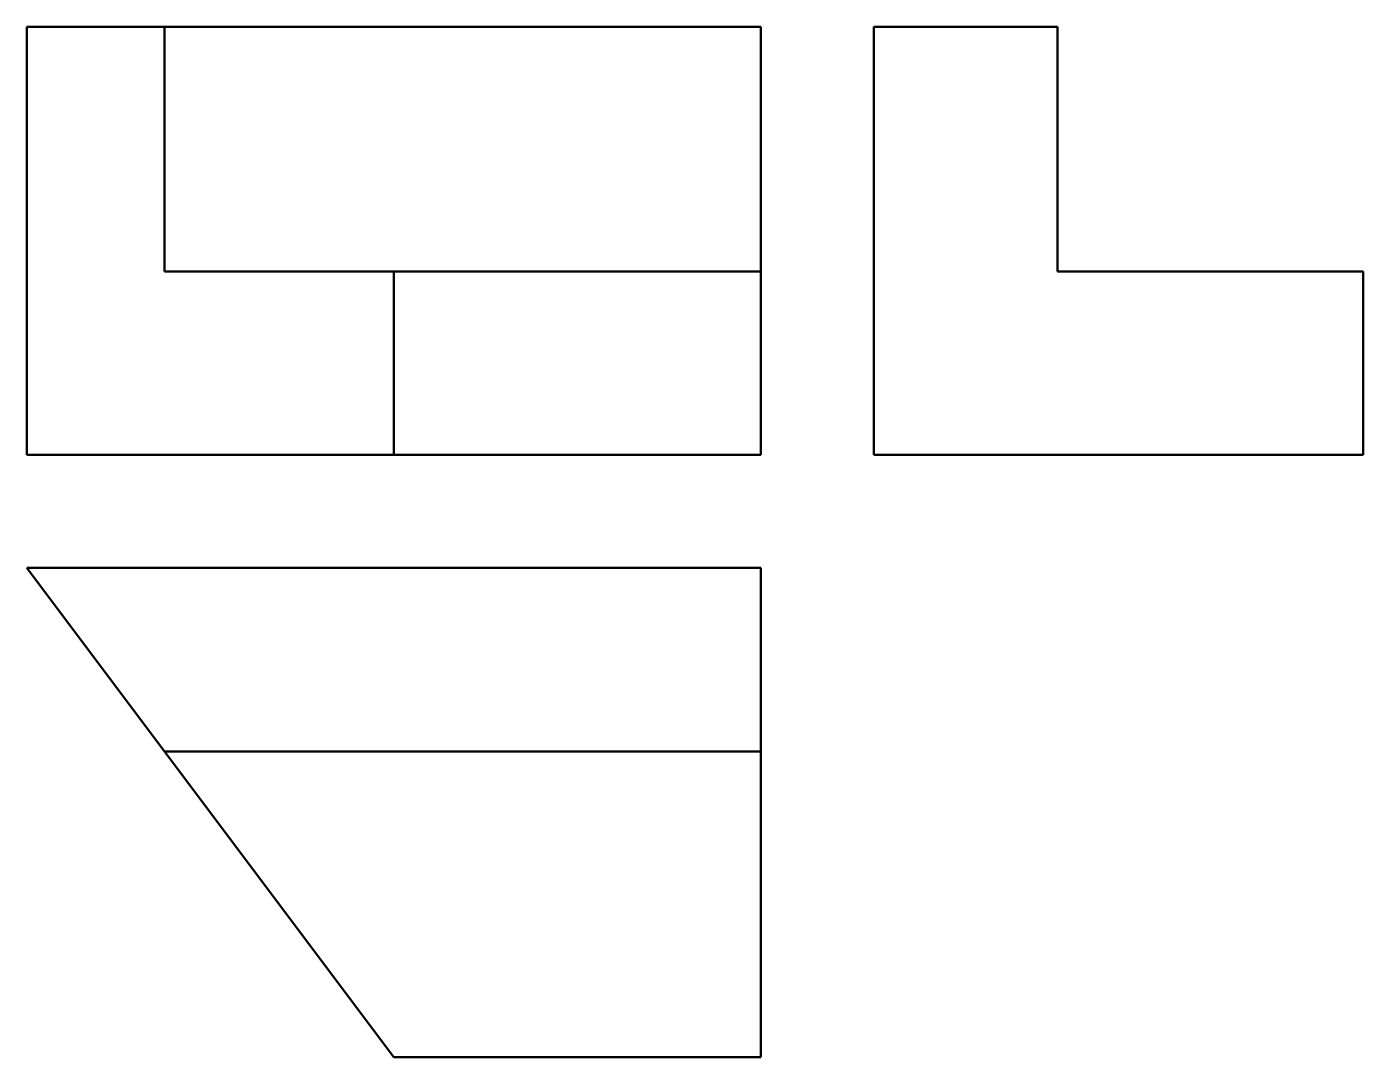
# Model space of a CAD drawing. Header units: inches. Extents: x 0 to 4.3, y 0 to 3.32.
import ezdxf

# ---------------------------------------------------------------- set-up
doc = ezdxf.new("R2010")
doc.units = ezdxf.units.IN
doc.header["$LTSCALE"] = 0.461613
doc.header["$MEASUREMENT"] = 0
doc.layers.add('Visible(Default)', color=7, linetype='Continuous', lineweight=50)

msp = doc.modelspace()

# ---------------------------------------------------------------- linework, layer by layer
at = {"layer": 'Visible(Default)'}
for p, q in [((0, 3.3162), (0.4429, 3.3162)), ((0, 1.9383), (0, 3.3162)), ((0.4429, 2.5288), (0.4429, 3.3162)), ((0.4429, 3.3162), (2.3622, 3.3162)), ((2.3622, 3.3162), (2.3622, 2.5288)), ((2.7257, 3.3162), (3.3162, 3.3162)), ((2.7257, 1.9383), (2.7257, 3.3162)), ((3.3162, 2.5288), (3.3162, 3.3162)), ((1.1811, 2.5288), (0.4429, 2.5288)), ((2.3622, 2.5288), (1.1811, 2.5288)), ((1.1811, 1.9383), (1.1811, 2.5288)), ((2.3622, 1.9383), (2.3622, 2.5288)), ((4.3005, 2.5288), (3.3162, 2.5288)), ((4.3005, 1.9383), (4.3005, 2.5288)), ((1.1811, 1.9383), (0, 1.9383)), ((2.3622, 1.9383), (1.1811, 1.9383)), ((4.3005, 1.9383), (2.7257, 1.9383)), ((0, 1.5748), (0.4429, 0.9843)), ((2.3622, 1.5748), (0, 1.5748)), ((2.3622, 0.9843), (2.3622, 1.5748)), ((0.4429, 0.9843), (2.3622, 0.9843)), ((1.1811, 0), (0.4429, 0.9843)), ((2.3622, 0.9843), (2.3622, 0)), ((2.3622, 0), (1.1811, 0))]:
    msp.add_line(p, q, dxfattribs=at)

doc.saveas('drawing.dxf')
